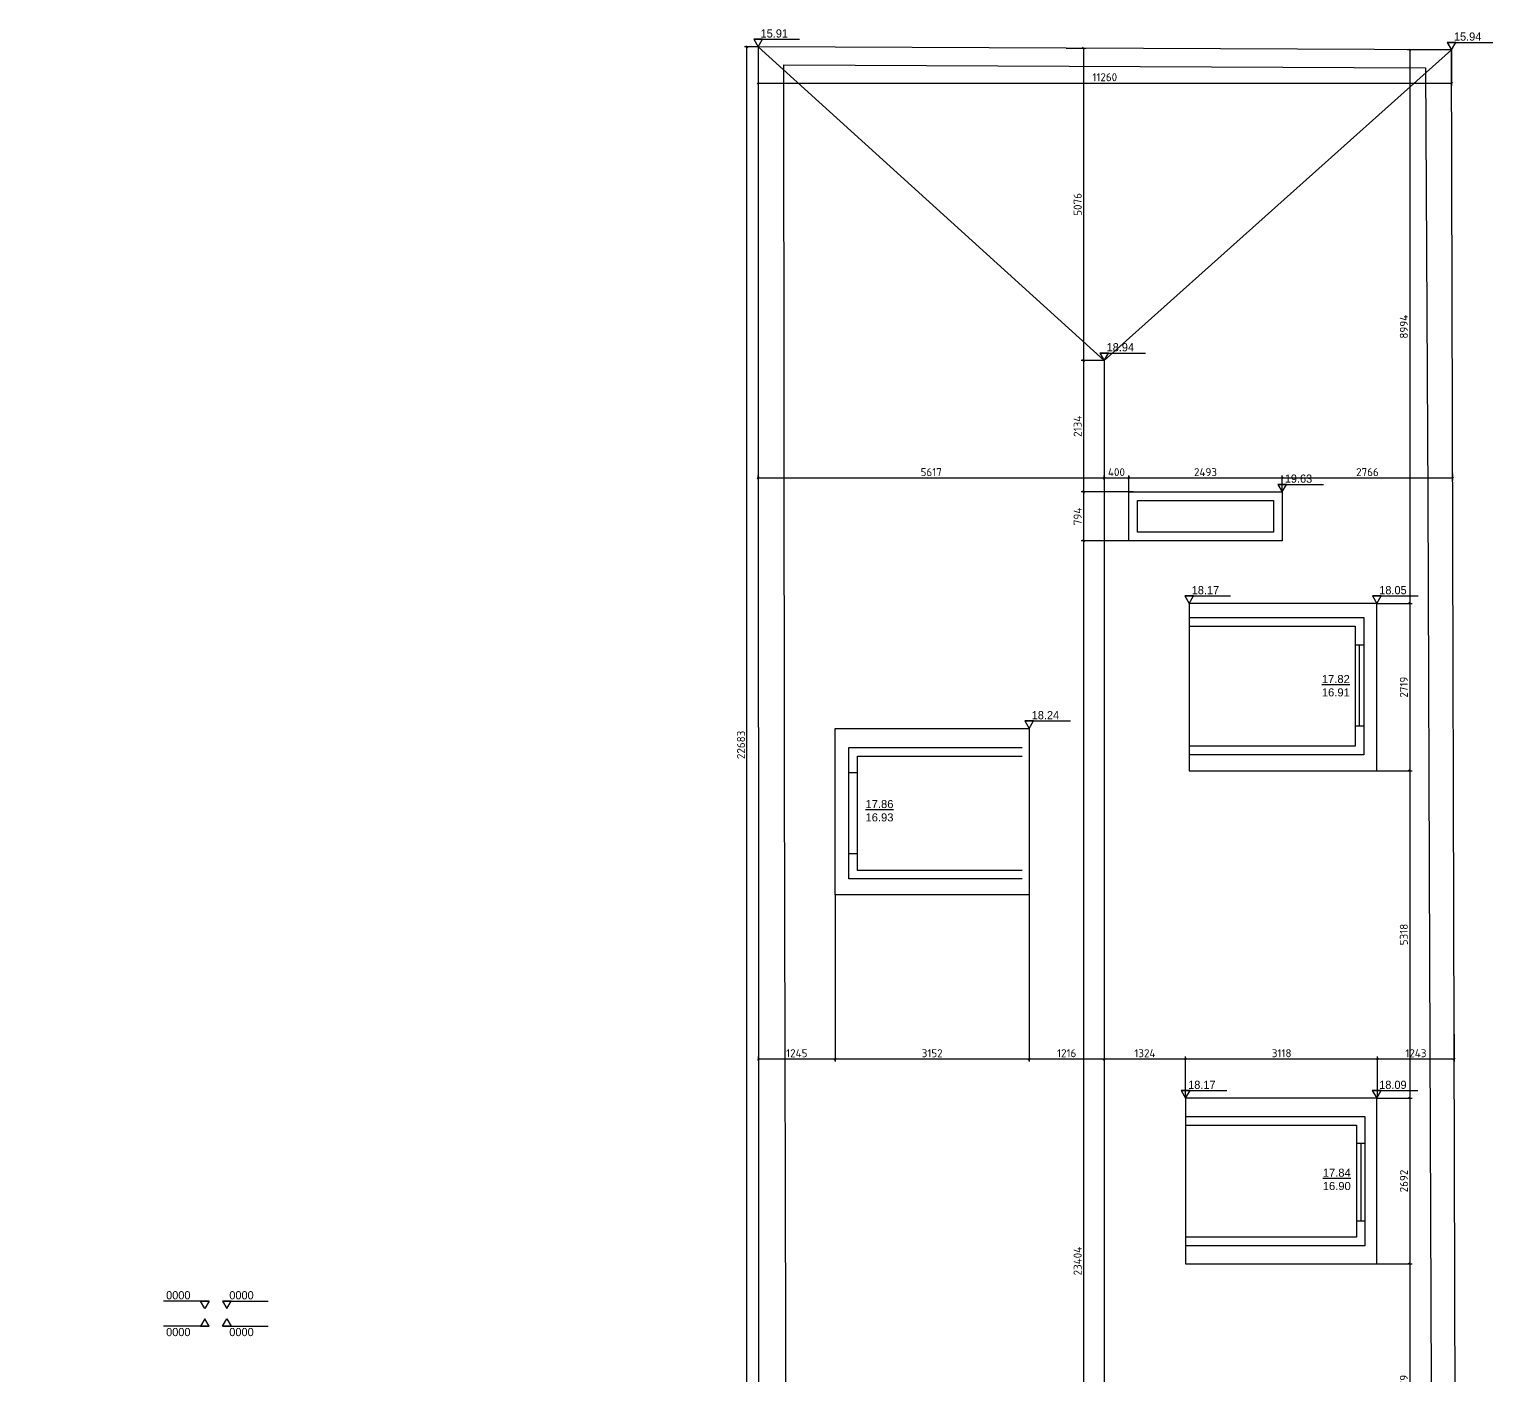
# Model space of a CAD drawing. Header units: millimetres. Extents: x 906201 to 970605, y 1626399 to 1671593.
# Drawn here: x 946739 to 970505, y 1649675 to 1671552 of the extents above; entities that cross this region are included whole.
import ezdxf

# ---------------------------------------------------------------- set-up
doc = ezdxf.new("R2010")
doc.units = ezdxf.units.MM
for name, color, linetype in [('Контур', 7, 'Continuous'), ('Кровля', 98, 'Continuous'), ('Отметки', 7, 'Continuous'), ('Размеры', 224, 'Continuous'), ('Рама', 121, 'Continuous')]:
    doc.layers.add(name, color=color, linetype=linetype)
doc.styles.add('ISOCPEUR', font='isocpeur.ttf')
doc.styles.add('rus', font='rusw2.shx', dxfattribs={"height": 0.06})
doc.styles.get("Standard").update_dxf_attribs({"font": 'arial.ttf'})
doc.dimstyles.new('GENPLAN 1000', dxfattribs={"dimscale": 10, "dimtxt": 13, "dimasz": 3, "dimexe": 4, "dimexo": 0, "dimgap": 3, "dimtad": 1, "dimdec": 0, "dimzin": 0, "dimtxsty": 'ISOCPEUR', "dimblk1": 'OBLIQUE', "dimblk2": 'OBLIQUE', "dimsah": 1, "dimcen": -1, "dimaunit": 1, "dimadec": 3, "dimazin": 0, "dimtfac": 0.75, "dimtdec": 0, "dimtix": 1, "dimtmove": 1, "dimatfit": 3, "dimfxl": 0, "dimtvp": 0.6, "dimarcsym": 0})

# ---------------------------------------------------------------- blocks, each defined once
blk = doc.blocks.new('_Oblique')
at = {"color": 0, "linetype": 'ByBlock', "lineweight": -2}
blk.add_line((-0.5, -0.5), (0.5, 0.5), dxfattribs=at)
blk = doc.blocks.new('*D32')
at = {"layer": 'Defpoints', "color": 0, "ltscale": 0.03}
for p in [(958574, 1671266), (969834, 1671216), (969834, 1670678)]:
    blk.add_point(p, dxfattribs=at)
at = {"layer": 'Размеры', "color": 0, "lineweight": -2, "ltscale": 0.03}
for p, q in [((958574, 1671266), (958574, 1670638)), ((969834, 1671216), (969834, 1670638)), ((958574, 1670678), (969834, 1670678))]:
    blk.add_line(p, q, dxfattribs=at)
at = {"layer": 'Размеры', "color": 0, "lineweight": -2, "ltscale": 0.03, "xscale": 30, "yscale": 30, "zscale": 30, "rotation": 180}
blk.add_blockref('_Oblique', (958574, 1670678), dxfattribs=at)
at = {"layer": 'Размеры', "color": 0, "lineweight": -2, "ltscale": 0.03, "xscale": 30, "yscale": 30, "zscale": 30}
blk.add_blockref('_Oblique', (969834, 1670678), dxfattribs=at)
at = {"layer": 'Размеры', "color": 0, "ltscale": 0.03, "insert": (964204, 1670773), "char_height": 130, "attachment_point": 5, "style": 'ISOCPEUR'}
blk.add_mtext('11260', dxfattribs=at)
blk = doc.blocks.new('*D33')
at = {"layer": 'Defpoints', "color": 0, "ltscale": 0.03}
for p in [(969834, 1671216), (968621, 1662222), (969156, 1662222)]:
    blk.add_point(p, dxfattribs=at)
at = {"layer": 'Размеры', "color": 0, "lineweight": -2, "ltscale": 0.03}
for p, q in [((969834, 1671216), (969116, 1671216)), ((969156, 1671216), (969156, 1662222)), ((968621, 1662222), (969196, 1662222))]:
    blk.add_line(p, q, dxfattribs=at)
at = {"layer": 'Размеры', "color": 0, "lineweight": -2, "ltscale": 0.03, "xscale": 30, "yscale": 30, "zscale": 30}
for p, rotation in [((969156, 1671216), 90), ((969156, 1662222), 270)]:
    blk.add_blockref('_Oblique', p, dxfattribs=dict(at, rotation=rotation))
at = {"layer": 'Размеры', "color": 0, "ltscale": 0.03, "insert": (969061, 1666719), "char_height": 130, "attachment_point": 5, "rotation": 90, "style": 'ISOCPEUR'}
blk.add_mtext('8994', dxfattribs=at)
blk = doc.blocks.new('*D34')
at = {"layer": 'Defpoints', "color": 0, "ltscale": 0.03}
for p in [(968621, 1662222), (968621, 1659503), (969156, 1659503)]:
    blk.add_point(p, dxfattribs=at)
at = {"layer": 'Размеры', "color": 0, "lineweight": -2, "ltscale": 0.03}
for p, q in [((968621, 1662222), (969196, 1662222)), ((969156, 1662222), (969156, 1659503)), ((968621, 1659503), (969196, 1659503))]:
    blk.add_line(p, q, dxfattribs=at)
at = {"layer": 'Размеры', "color": 0, "lineweight": -2, "ltscale": 0.03, "xscale": 30, "yscale": 30, "zscale": 30}
for p, rotation in [((969156, 1662222), 90), ((969156, 1659503), 270)]:
    blk.add_blockref('_Oblique', p, dxfattribs=dict(at, rotation=rotation))
at = {"layer": 'Размеры', "color": 0, "ltscale": 0.03, "insert": (969061, 1660863), "char_height": 130, "attachment_point": 5, "rotation": 90, "style": 'ISOCPEUR'}
blk.add_mtext('2719', dxfattribs=at)
blk = doc.blocks.new('*D35')
at = {"layer": 'Defpoints', "color": 0, "ltscale": 0.03}
for p in [(968621, 1659503), (968620, 1654185), (969156, 1654185)]:
    blk.add_point(p, dxfattribs=at)
at = {"layer": 'Размеры', "color": 0, "lineweight": -2, "ltscale": 0.03}
for p, q in [((968621, 1659503), (969196, 1659503)), ((969156, 1659503), (969156, 1654185)), ((968620, 1654185), (969196, 1654185))]:
    blk.add_line(p, q, dxfattribs=at)
at = {"layer": 'Размеры', "color": 0, "lineweight": -2, "ltscale": 0.03, "xscale": 30, "yscale": 30, "zscale": 30}
for p, rotation in [((969156, 1659503), 90), ((969156, 1654185), 270)]:
    blk.add_blockref('_Oblique', p, dxfattribs=dict(at, rotation=rotation))
at = {"layer": 'Размеры', "color": 0, "ltscale": 0.03, "insert": (969061, 1656844), "char_height": 130, "attachment_point": 5, "rotation": 90, "style": 'ISOCPEUR'}
blk.add_mtext('5318', dxfattribs=at)
blk = doc.blocks.new('*D36')
at = {"layer": 'Defpoints', "color": 0, "ltscale": 0.03}
for p in [(968620, 1654185), (968620, 1651493), (969156, 1651493)]:
    blk.add_point(p, dxfattribs=at)
at = {"layer": 'Размеры', "color": 0, "lineweight": -2, "ltscale": 0.03}
for p, q in [((968620, 1654185), (969196, 1654185)), ((969156, 1654185), (969156, 1651493)), ((968620, 1651493), (969196, 1651493))]:
    blk.add_line(p, q, dxfattribs=at)
at = {"layer": 'Размеры', "color": 0, "lineweight": -2, "ltscale": 0.03, "xscale": 30, "yscale": 30, "zscale": 30}
for p, rotation in [((969156, 1654185), 90), ((969156, 1651493), 270)]:
    blk.add_blockref('_Oblique', p, dxfattribs=dict(at, rotation=rotation))
at = {"layer": 'Размеры', "color": 0, "ltscale": 0.03, "insert": (969061, 1652839), "char_height": 130, "attachment_point": 5, "rotation": 90, "style": 'ISOCPEUR'}
blk.add_mtext('2692', dxfattribs=at)
blk = doc.blocks.new('*D37')
at = {"layer": 'Defpoints', "color": 0, "ltscale": 0.03}
for p in [(968620, 1651493), (968792, 1647514), (969156, 1647514)]:
    blk.add_point(p, dxfattribs=at)
at = {"layer": 'Размеры', "color": 0, "lineweight": -2, "ltscale": 0.03}
for p, q in [((968620, 1651493), (969196, 1651493)), ((969156, 1651493), (969156, 1647514)), ((968792, 1647514), (969196, 1647514))]:
    blk.add_line(p, q, dxfattribs=at)
at = {"layer": 'Размеры', "color": 0, "lineweight": -2, "ltscale": 0.03, "xscale": 30, "yscale": 30, "zscale": 30}
for p, rotation in [((969156, 1651493), 90), ((969156, 1647514), 270)]:
    blk.add_blockref('_Oblique', p, dxfattribs=dict(at, rotation=rotation))
at = {"layer": 'Размеры', "color": 0, "ltscale": 0.03, "insert": (969061, 1649503), "char_height": 130, "attachment_point": 5, "rotation": 90, "style": 'ISOCPEUR'}
blk.add_mtext('3979', dxfattribs=at)
blk = doc.blocks.new('*D44')
at = {"layer": 'Defpoints', "color": 0, "ltscale": 0.03}
for p in [(963578, 1671244), (963859, 1666168), (964194, 1666168)]:
    blk.add_point(p, dxfattribs=at)
at = {"layer": 'Размеры', "color": 0, "lineweight": -2, "ltscale": 0.03}
for p, q in [((963578, 1671244), (963899, 1671244)), ((963859, 1671244), (963859, 1666168)), ((964194, 1666168), (963819, 1666168))]:
    blk.add_line(p, q, dxfattribs=at)
at = {"layer": 'Размеры', "color": 0, "lineweight": -2, "ltscale": 0.03, "xscale": 30, "yscale": 30, "zscale": 30}
for p, rotation in [((963859, 1671244), 90), ((963859, 1666168), 270)]:
    blk.add_blockref('_Oblique', p, dxfattribs=dict(at, rotation=rotation))
at = {"layer": 'Размеры', "color": 0, "ltscale": 0.03, "insert": (963764, 1668706), "char_height": 130, "attachment_point": 5, "rotation": 90, "style": 'ISOCPEUR'}
blk.add_mtext('5076', dxfattribs=at)
blk = doc.blocks.new('*D45')
at = {"layer": 'Defpoints', "color": 0, "ltscale": 0.03}
for p in [(964194, 1666168), (963859, 1664034), (964673, 1664034)]:
    blk.add_point(p, dxfattribs=at)
at = {"layer": 'Размеры', "color": 0, "lineweight": -2, "ltscale": 0.03}
for p, q in [((964194, 1666168), (963819, 1666168)), ((963859, 1666168), (963859, 1664034)), ((964673, 1664034), (963819, 1664034))]:
    blk.add_line(p, q, dxfattribs=at)
at = {"layer": 'Размеры', "color": 0, "lineweight": -2, "ltscale": 0.03, "xscale": 30, "yscale": 30, "zscale": 30}
for p, rotation in [((963859, 1666168), 90), ((963859, 1664034), 270)]:
    blk.add_blockref('_Oblique', p, dxfattribs=dict(at, rotation=rotation))
at = {"layer": 'Размеры', "color": 0, "ltscale": 0.03, "insert": (963764, 1665101), "char_height": 130, "attachment_point": 5, "rotation": 90, "style": 'ISOCPEUR'}
blk.add_mtext('2134', dxfattribs=at)
blk = doc.blocks.new('*D46')
at = {"layer": 'Defpoints', "color": 0, "ltscale": 0.03}
for p in [(964673, 1664034), (963859, 1663240), (964739, 1663240)]:
    blk.add_point(p, dxfattribs=at)
at = {"layer": 'Размеры', "color": 0, "lineweight": -2, "ltscale": 0.03}
for p, q in [((964673, 1664034), (963819, 1664034)), ((963859, 1664034), (963859, 1663240)), ((964739, 1663240), (963819, 1663240))]:
    blk.add_line(p, q, dxfattribs=at)
at = {"layer": 'Размеры', "color": 0, "lineweight": -2, "ltscale": 0.03, "xscale": 30, "yscale": 30, "zscale": 30}
for p, rotation in [((963859, 1664034), 90), ((963859, 1663240), 270)]:
    blk.add_blockref('_Oblique', p, dxfattribs=dict(at, rotation=rotation))
at = {"layer": 'Размеры', "color": 0, "ltscale": 0.03, "insert": (963764, 1663637), "char_height": 130, "attachment_point": 5, "rotation": 90, "style": 'ISOCPEUR'}
blk.add_mtext('794', dxfattribs=at)
blk = doc.blocks.new('*D47')
at = {"layer": 'Defpoints', "color": 0, "ltscale": 0.03}
for p in [(964739, 1663240), (963859, 1639836), (964194, 1639836)]:
    blk.add_point(p, dxfattribs=at)
at = {"layer": 'Размеры', "color": 0, "lineweight": -2, "ltscale": 0.03}
for p, q in [((964739, 1663240), (963819, 1663240)), ((963859, 1663240), (963859, 1639836)), ((964194, 1639836), (963819, 1639836))]:
    blk.add_line(p, q, dxfattribs=at)
at = {"layer": 'Размеры', "color": 0, "lineweight": -2, "ltscale": 0.03, "xscale": 30, "yscale": 30, "zscale": 30}
for p, rotation in [((963859, 1663240), 90), ((963859, 1639836), 270)]:
    blk.add_blockref('_Oblique', p, dxfattribs=dict(at, rotation=rotation))
at = {"layer": 'Размеры', "color": 0, "ltscale": 0.03, "insert": (963764, 1651538), "char_height": 130, "attachment_point": 5, "rotation": 90, "style": 'ISOCPEUR'}
blk.add_mtext('23404', dxfattribs=at)
blk = doc.blocks.new('*D72')
at = {"layer": 'Defpoints', "color": 0, "ltscale": 0.03}
for p in [(958392, 1671266), (958574, 1671266), (958583, 1648584)]:
    blk.add_point(p, dxfattribs=at)
at = {"layer": 'Размеры', "color": 0, "lineweight": -2, "ltscale": 0.03}
for p, q in [((958574, 1671266), (958352, 1671266)), ((958392, 1648584), (958392, 1671266)), ((958583, 1648584), (958352, 1648584))]:
    blk.add_line(p, q, dxfattribs=at)
at = {"layer": 'Размеры', "color": 0, "lineweight": -2, "ltscale": 0.03, "xscale": 30, "yscale": 30, "zscale": 30}
for p, rotation in [((958392, 1671266), 90), ((958392, 1648584), 270)]:
    blk.add_blockref('_Oblique', p, dxfattribs=dict(at, rotation=rotation))
at = {"layer": 'Размеры', "color": 0, "ltscale": 0.03, "insert": (958297, 1659925), "char_height": 130, "attachment_point": 5, "rotation": 90, "style": 'ISOCPEUR'}
blk.add_mtext('22683', dxfattribs=at)
blk = doc.blocks.new('*D144')
at = {"layer": 'Defpoints', "color": 0, "ltscale": 0.03}
for p in [(969853, 1664335), (967087, 1664261), (967087, 1664034)]:
    blk.add_point(p, dxfattribs=at)
at = {"layer": 'Размеры', "color": 0, "lineweight": -2, "ltscale": 0.03}
for p, q in [((969853, 1664335), (969853, 1664221)), ((967087, 1664034), (967087, 1664301)), ((969853, 1664261), (967087, 1664261))]:
    blk.add_line(p, q, dxfattribs=at)
at = {"layer": 'Размеры', "color": 0, "lineweight": -2, "ltscale": 0.03, "xscale": 30, "yscale": 30, "zscale": 30, "rotation": 180}
blk.add_blockref('_Oblique', (967087, 1664261), dxfattribs=at)
at = {"layer": 'Размеры', "color": 0, "lineweight": -2, "ltscale": 0.03, "xscale": 30, "yscale": 30, "zscale": 30}
blk.add_blockref('_Oblique', (969853, 1664261), dxfattribs=at)
at = {"layer": 'Размеры', "color": 0, "ltscale": 0.03, "insert": (968470, 1664356), "char_height": 130, "attachment_point": 5, "style": 'ISOCPEUR'}
blk.add_mtext('2766', dxfattribs=at)
blk = doc.blocks.new('*D145')
at = {"layer": 'Defpoints', "color": 0, "ltscale": 0.03}
for p in [(964594, 1664261), (964594, 1664034), (967087, 1664034)]:
    blk.add_point(p, dxfattribs=at)
at = {"layer": 'Размеры', "color": 0, "lineweight": -2, "ltscale": 0.03}
for p, q in [((964594, 1664034), (964594, 1664301)), ((967087, 1664261), (964594, 1664261)), ((967087, 1664034), (967087, 1664301))]:
    blk.add_line(p, q, dxfattribs=at)
at = {"layer": 'Размеры', "color": 0, "lineweight": -2, "ltscale": 0.03, "xscale": 30, "yscale": 30, "zscale": 30, "rotation": 180}
blk.add_blockref('_Oblique', (964594, 1664261), dxfattribs=at)
at = {"layer": 'Размеры', "color": 0, "lineweight": -2, "ltscale": 0.03, "xscale": 30, "yscale": 30, "zscale": 30}
blk.add_blockref('_Oblique', (967087, 1664261), dxfattribs=at)
at = {"layer": 'Размеры', "color": 0, "ltscale": 0.03, "insert": (965840, 1664356), "char_height": 130, "attachment_point": 5, "style": 'ISOCPEUR'}
blk.add_mtext('2493', dxfattribs=at)
blk = doc.blocks.new('*D146')
at = {"layer": 'Defpoints', "color": 0, "ltscale": 0.03}
for p in [(964194, 1664261), (964194, 1664261), (964594, 1664034)]:
    blk.add_point(p, dxfattribs=at)
at = {"layer": 'Размеры', "color": 0, "lineweight": -2, "ltscale": 0.03}
for p, q in [((964194, 1664261), (964194, 1664301)), ((964594, 1664261), (964194, 1664261)), ((964594, 1664034), (964594, 1664301))]:
    blk.add_line(p, q, dxfattribs=at)
at = {"layer": 'Размеры', "color": 0, "lineweight": -2, "ltscale": 0.03, "xscale": 30, "yscale": 30, "zscale": 30, "rotation": 180}
blk.add_blockref('_Oblique', (964194, 1664261), dxfattribs=at)
at = {"layer": 'Размеры', "color": 0, "lineweight": -2, "ltscale": 0.03, "xscale": 30, "yscale": 30, "zscale": 30}
blk.add_blockref('_Oblique', (964594, 1664261), dxfattribs=at)
at = {"layer": 'Размеры', "color": 0, "ltscale": 0.03, "insert": (964394, 1664356), "char_height": 130, "attachment_point": 5, "style": 'ISOCPEUR'}
blk.add_mtext('400', dxfattribs=at)
blk = doc.blocks.new('*D147')
at = {"layer": 'Defpoints', "color": 0, "ltscale": 0.03}
for p in [(958577, 1664261), (958577, 1664258), (964194, 1664261)]:
    blk.add_point(p, dxfattribs=at)
at = {"layer": 'Размеры', "color": 0, "lineweight": -2, "ltscale": 0.03}
for p, q in [((958577, 1664258), (958577, 1664301)), ((964194, 1664261), (958577, 1664261)), ((964194, 1664261), (964194, 1664301))]:
    blk.add_line(p, q, dxfattribs=at)
at = {"layer": 'Размеры', "color": 0, "lineweight": -2, "ltscale": 0.03, "xscale": 30, "yscale": 30, "zscale": 30, "rotation": 180}
blk.add_blockref('_Oblique', (958577, 1664261), dxfattribs=at)
at = {"layer": 'Размеры', "color": 0, "lineweight": -2, "ltscale": 0.03, "xscale": 30, "yscale": 30, "zscale": 30}
blk.add_blockref('_Oblique', (964194, 1664261), dxfattribs=at)
at = {"layer": 'Размеры', "color": 0, "ltscale": 0.03, "insert": (961386, 1664356), "char_height": 130, "attachment_point": 5, "style": 'ISOCPEUR'}
blk.add_mtext('5617', dxfattribs=at)
blk = doc.blocks.new('*D148')
at = {"layer": 'Defpoints', "color": 0, "ltscale": 0.03}
for p in [(969879, 1655224), (968635, 1654820), (968635, 1654198, 18086)]:
    blk.add_point(p, dxfattribs=at)
at = {"layer": 'Размеры', "color": 0, "lineweight": -2, "ltscale": 0.03}
for p, q in [((969879, 1655224), (969879, 1654780)), ((968635, 1654198), (968635, 1654860)), ((969879, 1654820), (968635, 1654820))]:
    blk.add_line(p, q, dxfattribs=at)
at = {"layer": 'Размеры', "color": 0, "lineweight": -2, "ltscale": 0.03, "xscale": 30, "yscale": 30, "zscale": 30, "rotation": 180}
blk.add_blockref('_Oblique', (968635, 1654820), dxfattribs=at)
at = {"layer": 'Размеры', "color": 0, "lineweight": -2, "ltscale": 0.03, "xscale": 30, "yscale": 30, "zscale": 30}
blk.add_blockref('_Oblique', (969879, 1654820), dxfattribs=at)
at = {"layer": 'Размеры', "color": 0, "ltscale": 0.03, "insert": (969257, 1654915), "char_height": 130, "attachment_point": 5, "style": 'ISOCPEUR'}
blk.add_mtext('1243', dxfattribs=at)
blk = doc.blocks.new('*D149')
at = {"layer": 'Defpoints', "color": 0, "ltscale": 0.03}
for p in [(965518, 1654820), (965518, 1654185), (968635, 1654198, 18086)]:
    blk.add_point(p, dxfattribs=at)
at = {"layer": 'Размеры', "color": 0, "lineweight": -2, "ltscale": 0.03}
for p, q in [((965518, 1654185), (965518, 1654860)), ((968635, 1654820), (965518, 1654820)), ((968635, 1654198), (968635, 1654860))]:
    blk.add_line(p, q, dxfattribs=at)
at = {"layer": 'Размеры', "color": 0, "lineweight": -2, "ltscale": 0.03, "xscale": 30, "yscale": 30, "zscale": 30, "rotation": 180}
blk.add_blockref('_Oblique', (965518, 1654820), dxfattribs=at)
at = {"layer": 'Размеры', "color": 0, "lineweight": -2, "ltscale": 0.03, "xscale": 30, "yscale": 30, "zscale": 30}
blk.add_blockref('_Oblique', (968635, 1654820), dxfattribs=at)
at = {"layer": 'Размеры', "color": 0, "ltscale": 0.03, "insert": (967077, 1654915), "char_height": 130, "attachment_point": 5, "style": 'ISOCPEUR'}
blk.add_mtext('3118', dxfattribs=at)
blk = doc.blocks.new('*D150')
at = {"layer": 'Defpoints', "color": 0, "ltscale": 0.03}
for p in [(964194, 1654820), (964194, 1654820), (965518, 1654185)]:
    blk.add_point(p, dxfattribs=at)
at = {"layer": 'Размеры', "color": 0, "lineweight": -2, "ltscale": 0.03}
for p, q in [((964194, 1654820), (964194, 1654780)), ((965518, 1654820), (964194, 1654820)), ((965518, 1654185), (965518, 1654860))]:
    blk.add_line(p, q, dxfattribs=at)
at = {"layer": 'Размеры', "color": 0, "lineweight": -2, "ltscale": 0.03, "xscale": 30, "yscale": 30, "zscale": 30, "rotation": 180}
blk.add_blockref('_Oblique', (964194, 1654820), dxfattribs=at)
at = {"layer": 'Размеры', "color": 0, "lineweight": -2, "ltscale": 0.03, "xscale": 30, "yscale": 30, "zscale": 30}
blk.add_blockref('_Oblique', (965518, 1654820), dxfattribs=at)
at = {"layer": 'Размеры', "color": 0, "ltscale": 0.03, "insert": (964856, 1654915), "char_height": 130, "attachment_point": 5, "style": 'ISOCPEUR'}
blk.add_mtext('1324', dxfattribs=at)
blk = doc.blocks.new('*D151')
at = {"layer": 'Defpoints', "color": 0, "ltscale": 0.03}
for p in [(962978, 1657491), (962978, 1654820), (964194, 1654820)]:
    blk.add_point(p, dxfattribs=at)
at = {"layer": 'Размеры', "color": 0, "lineweight": -2, "ltscale": 0.03}
for p, q in [((962978, 1657491), (962978, 1654780)), ((964194, 1654820), (962978, 1654820)), ((964194, 1654820), (964194, 1654780))]:
    blk.add_line(p, q, dxfattribs=at)
at = {"layer": 'Размеры', "color": 0, "lineweight": -2, "ltscale": 0.03, "xscale": 30, "yscale": 30, "zscale": 30, "rotation": 180}
blk.add_blockref('_Oblique', (962978, 1654820), dxfattribs=at)
at = {"layer": 'Размеры', "color": 0, "lineweight": -2, "ltscale": 0.03, "xscale": 30, "yscale": 30, "zscale": 30}
blk.add_blockref('_Oblique', (964194, 1654820), dxfattribs=at)
at = {"layer": 'Размеры', "color": 0, "ltscale": 0.03, "insert": (963586, 1654915), "char_height": 130, "attachment_point": 5, "style": 'ISOCPEUR'}
blk.add_mtext('1216', dxfattribs=at)
blk = doc.blocks.new('*D152')
at = {"layer": 'Defpoints', "color": 0, "ltscale": 0.03}
for p in [(959826, 1657491), (962978, 1657491), (959826, 1654820)]:
    blk.add_point(p, dxfattribs=at)
at = {"layer": 'Размеры', "color": 0, "lineweight": -2, "ltscale": 0.03}
for p, q in [((959826, 1657491), (959826, 1654780)), ((962978, 1657491), (962978, 1654780)), ((962978, 1654820), (959826, 1654820))]:
    blk.add_line(p, q, dxfattribs=at)
at = {"layer": 'Размеры', "color": 0, "lineweight": -2, "ltscale": 0.03, "xscale": 30, "yscale": 30, "zscale": 30, "rotation": 180}
blk.add_blockref('_Oblique', (959826, 1654820), dxfattribs=at)
at = {"layer": 'Размеры', "color": 0, "lineweight": -2, "ltscale": 0.03, "xscale": 30, "yscale": 30, "zscale": 30}
blk.add_blockref('_Oblique', (962978, 1654820), dxfattribs=at)
at = {"layer": 'Размеры', "color": 0, "ltscale": 0.03, "insert": (961402, 1654915), "char_height": 130, "attachment_point": 5, "style": 'ISOCPEUR'}
blk.add_mtext('3152', dxfattribs=at)
blk = doc.blocks.new('*D153')
at = {"layer": 'Defpoints', "color": 0, "ltscale": 0.03}
for p in [(959826, 1657491), (958581, 1654820), (958581, 1654816)]:
    blk.add_point(p, dxfattribs=at)
at = {"layer": 'Размеры', "color": 0, "lineweight": -2, "ltscale": 0.03}
for p, q in [((959826, 1657491), (959826, 1654780)), ((958581, 1654816), (958581, 1654860)), ((959826, 1654820), (958581, 1654820))]:
    blk.add_line(p, q, dxfattribs=at)
at = {"layer": 'Размеры', "color": 0, "lineweight": -2, "ltscale": 0.03, "xscale": 30, "yscale": 30, "zscale": 30, "rotation": 180}
blk.add_blockref('_Oblique', (958581, 1654820), dxfattribs=at)
at = {"layer": 'Размеры', "color": 0, "lineweight": -2, "ltscale": 0.03, "xscale": 30, "yscale": 30, "zscale": 30}
blk.add_blockref('_Oblique', (959826, 1654820), dxfattribs=at)
at = {"layer": 'Размеры', "color": 0, "ltscale": 0.03, "insert": (959203, 1654915), "char_height": 130, "attachment_point": 5, "style": 'ISOCPEUR'}
blk.add_mtext('1245', dxfattribs=at)

msp = doc.modelspace()

# ---------------------------------------------------------------- linework, layer by layer
at = {"layer": 'Контур', "ltscale": 0.03}
for p, q in [((965575.9, 1661995), (968411, 1661995)), ((968411, 1661995), (968411, 1659765.4)), ((965575.9, 1661855), (968271, 1661855)), ((968271, 1661855), (968271, 1659905.4)), ((968411, 1661543), (968271, 1661543)), ((968411, 1660231), (968271, 1660231)), ((968271, 1659905.4), (965575.9, 1659905.4)), ((968411, 1659765.4), (965575.9, 1659765.4)), ((960187, 1659469.2), (960047, 1659469.2)), ((960187, 1658157.2), (960047, 1658157.2)), ((968290, 1653452.6), (968430, 1653452.6)), ((968290, 1652192.1), (968430, 1652192.1))]:
    msp.add_line(p, q, dxfattribs=at)
for points in [[(937991.8, 1640788.1), (951695.9, 1640737.3), (951619.6, 1648103.6), (959031.1, 1648099.4), (959005.6, 1659479.5), (958995.1, 1670973.9), (969410.1, 1670927.2), (969452.8, 1663965.1), (969475.5, 1656429.1), (969512.4, 1648123.1), (969555.9, 1635391.8), (963244.8, 1635355.2), (963290.6, 1626963.8), (955014.6, 1627021.2), (954980.4, 1629015), (942814.4, 1629024.4)], [(962865, 1657746.9), (960047, 1657746.9), (960047, 1659882.9), (962865, 1659882.9)], [(962865, 1657886.9), (960187, 1657886.9), (960187, 1659742.9), (962865, 1659742.9)], [(965517.8, 1653888), (968430, 1653888), (968430, 1651788), (965517.8, 1651788)], [(965517.8, 1653748), (968290, 1653748), (968290, 1651928), (965517.8, 1651928)]]:
    msp.add_lwpolyline(points, dxfattribs=at)
for points in [[(967087, 1663240), (964594, 1663240), (964594, 1664034), (967087, 1664034)], [(966947, 1663380), (964734, 1663380), (964734, 1663894), (966947, 1663894)]]:
    msp.add_lwpolyline(points, close=True, dxfattribs=at)
at = {"layer": 'Кровля', "ltscale": 0.03}
for p, q in [((964194, 1666168.3), (958574.4, 1671266.4)), ((969833.9, 1671215.9), (958574.4, 1671266.4)), ((958574.4, 1671266.4), (958583, 1648583.6)), ((969833.9, 1671215.9), (964194, 1666168.3)), ((969935.3, 1635005.1), (969833.9, 1671215.9)), ((964194, 1666168.3), (964194, 1639836)), ((968621, 1662222), (965575.9, 1662222)), ((965575.9, 1662222), (965575.9, 1659503.3)), ((968621, 1659503.3), (968621, 1662222)), ((959826, 1660190.9), (962977.5, 1660190.9)), ((959826, 1657490.9), (959826, 1660190.9)), ((962977.5, 1660190.9), (962977.5, 1657490.9)), ((965575.9, 1659503.3), (968621, 1659503.3)), ((962977.5, 1657490.9), (959826, 1657490.9)), ((968620, 1654185), (965517.8, 1654185)), ((965517.8, 1654185), (965517.8, 1651492.9)), ((968620, 1651492.9), (968620, 1654185)), ((965517.8, 1651492.9), (968620, 1651492.9))]:
    msp.add_line(p, q, dxfattribs=at)
at = {"layer": 'Отметки', "color": 0}
for p, q in [((958503.4, 1671389.4, 136014.8), (959245, 1671389.4, 136014.8)), ((969762.9, 1671338.9, 136014.8), (970504.5, 1671338.9, 136014.8)), ((964123, 1666291.3, 136014.8), (964864.7, 1666291.3, 136014.8)), ((967016, 1664157, 136014.8), (967757.7, 1664157, 136014.8)), ((965504.8, 1662345, 136014.8), (966246.5, 1662345, 136014.8)), ((968550, 1662345, 136014.8), (969291.7, 1662345, 136014.8)), ((962906.5, 1660313.9, 136014.8), (963648.2, 1660313.9, 136014.8)), ((965446.8, 1654308, 136014.8), (966188.4, 1654308, 136014.8)), ((968549, 1654308, 136014.8), (969290.7, 1654308, 136014.8)), ((949660.8, 1650889.4, 136014.8), (948919.1, 1650889.4, 136014.8)), ((949875.6, 1650889.4, 136014.8), (950617.3, 1650889.4, 136014.8)), ((949660.8, 1650479.7, 136014.8), (948919.1, 1650479.7, 136014.8)), ((949875.6, 1650479.7, 136014.8), (950617.3, 1650479.7, 136014.8))]:
    msp.add_line(p, q, dxfattribs=at)
for points in [[(958574.4, 1671266.4), (958645.4, 1671389.4), (958503.4, 1671389.4)], [(969833.9, 1671215.9), (969904.9, 1671338.9), (969762.9, 1671338.9)], [(964194, 1666168.3), (964265, 1666291.3), (964123, 1666291.3)], [(967087, 1664034), (967158, 1664157), (967016, 1664157)], [(965575.9, 1662222), (965646.9, 1662345), (965504.8, 1662345)], [(968621, 1662222), (968692, 1662345), (968550, 1662345)], [(962977.5, 1660190.9), (963048.5, 1660313.9), (962906.5, 1660313.9)], [(965517.8, 1654185), (965588.8, 1654308), (965446.8, 1654308)], [(968620, 1654185), (968691, 1654308), (968549, 1654308)], [(949589.8, 1650766.4), (949518.7, 1650889.4), (949660.8, 1650889.4)], [(949946.6, 1650766.4), (950017.7, 1650889.4), (949875.6, 1650889.4)], [(949589.8, 1650602.7), (949518.7, 1650479.7), (949660.8, 1650479.7)], [(949946.6, 1650602.7), (950017.7, 1650479.7), (949875.6, 1650479.7)]]:
    msp.add_lwpolyline(points, close=True, dxfattribs=at)
at = {"layer": 'Рама', "ltscale": 0.03}
for p, q in [((968341, 1660231), (968341, 1661543)), ((968360, 1653452.6), (968360, 1652192.1))]:
    msp.add_line(p, q, dxfattribs=at)

# ---------------------------------------------------------------- texts
at = {"layer": 'Отметки', "style": 'rus'}
for s, p in [('15.91', (958615.2, 1671417.1)), ('15.94', (969874.7, 1671366.6)), ('18.94', (964234.8, 1666319)), ('19.63', (967127.8, 1664184.7)), ('18.17', (965616.7, 1662372.7)), ('18.05', (968661.8, 1662372.7)), ('18.24', (963018.3, 1660341.6)), ('18.17', (965558.6, 1654335.7)), ('18.09', (968660.8, 1654335.7)), ('0000', (948961.3, 1650917.1)), ('0000', (949987.5, 1650917.1)), ('0000', (948961.3, 1650319))]:
    msp.add_text(s, height=132.96, dxfattribs=at).set_placement(p)
at = {"layer": 'Отметки', "color": 0, "style": 'rus'}
msp.add_text('0000', height=132.96, dxfattribs=at).set_placement((949987.5, 1650319))
at = {"layer": 'Отметки', "ltscale": 0.03, "char_height": 130, "attachment_point": 1}
for s, insert, width in [('\\L17.82\\l\\P16.91', (967729.4, 1661059.8), 579.768), ('\\L17.86\\l\\P16.93', (960318.3, 1659028.6), 581.098), ('\\L17.84\\l\\P16.90', (967744.3, 1653039.2), 580.655)]:
    msp.add_mtext(s, dxfattribs=dict(at, insert=insert, width=width))

# ---------------------------------------------------------------- dimensions: what is measured, and where the dimension line sits
at = {"layer": 'Размеры', "ltscale": 0.03}
for base, p1, p2, picture, middle in [((958391.8, 1671266.4), (958583, 1648583.6), (958574.4, 1671266.4), '*D72', (958296.8, 1659925)), ((963859.2, 1666168.3), (963578.3, 1671244), (964194, 1666168.3), '*D44', (963764.2, 1668706.1)), ((969156.4, 1662222), (969833.9, 1671215.9), (968621, 1662222), '*D33', (969061.4, 1666719)), ((963859.2, 1664034), (964194, 1666168.3), (964673.1, 1664034), '*D45', (963764.2, 1665101.2)), ((963859.2, 1663240), (964673.1, 1664034), (964738.7, 1663240), '*D46', (963764.2, 1663637)), ((963859.2, 1639836), (964738.7, 1663240), (964194, 1639836), '*D47', (963764.2, 1651538)), ((969156.4, 1659503.3), (968621, 1662222), (968621, 1659503.3), '*D34', (969061.4, 1660862.6)), ((969156.4, 1654185), (968621, 1659503.3), (968620, 1654185), '*D35', (969061.4, 1656844.1)), ((969156.4, 1651492.9), (968620, 1654185), (968620, 1651492.9), '*D36', (969061.4, 1652839)), ((969156.4, 1647514), (968620, 1651492.9), (968792, 1647514), '*D37', (969061.4, 1649503.5))]:
    dim = msp.add_linear_dim(base=base, p1=p1, p2=p2, angle=90, dimstyle='GENPLAN 1000', dxfattribs=at)
    dim.commit()
    dim.dimension.update_dxf_attribs({"geometry": picture, "text_midpoint": middle})
for base, p1, p2, picture, middle in [((969833.8882, 1670678.1718), (958574.386, 1671266.376), (969833.8882, 1671215.9229), '*D32', (964204.1371, 1670773.1718)), ((958577.1, 1664261.4), (964194, 1664261.4), (958577.1, 1664258.1), '*D147', (961385.5, 1664356.4)), ((964194, 1664261.4), (964594, 1664034), (964194, 1664261.4), '*D146', (964394, 1664356.4)), ((964594, 1664261.4), (967087, 1664034), (964594, 1664034), '*D145', (965840.5, 1664356.4)), ((967087, 1664261.4), (969853.2, 1664334.9), (967087, 1664034), '*D144', (968470.1, 1664356.4)), ((958580.6, 1654820.3), (959826, 1657490.9), (958580.6, 1654816.4), '*D153', (959203.3, 1654915.3)), ((959826.0145, 1654820.3498), (962977.5215, 1657490.9012), (959826.0145, 1657490.9012), '*D152', (961401.768, 1654915.3498)), ((962977.5215, 1654820.3498), (964194, 1654820.3498), (962977.5215, 1657490.9012), '*D151', (963585.7607, 1654915.3498)), ((968635.4, 1654820.3), (969878.7, 1655223.9), (968635.4, 1654197.7, 18086), '*D148', (969257, 1654915.3)), ((964194, 1654820.3), (965517.8, 1654185), (964194, 1654820.3), '*D150', (964855.9, 1654915.3)), ((965517.8, 1654820.3), (968635.4, 1654197.7, 18086), (965517.8, 1654185), '*D149', (967076.6, 1654915.3))]:
    dim = msp.add_linear_dim(base=base, p1=p1, p2=p2, dimstyle='GENPLAN 1000', dxfattribs=at)
    dim.commit()
    dim.dimension.update_dxf_attribs({"geometry": picture, "text_midpoint": middle})

doc.saveas('drawing.dxf')
